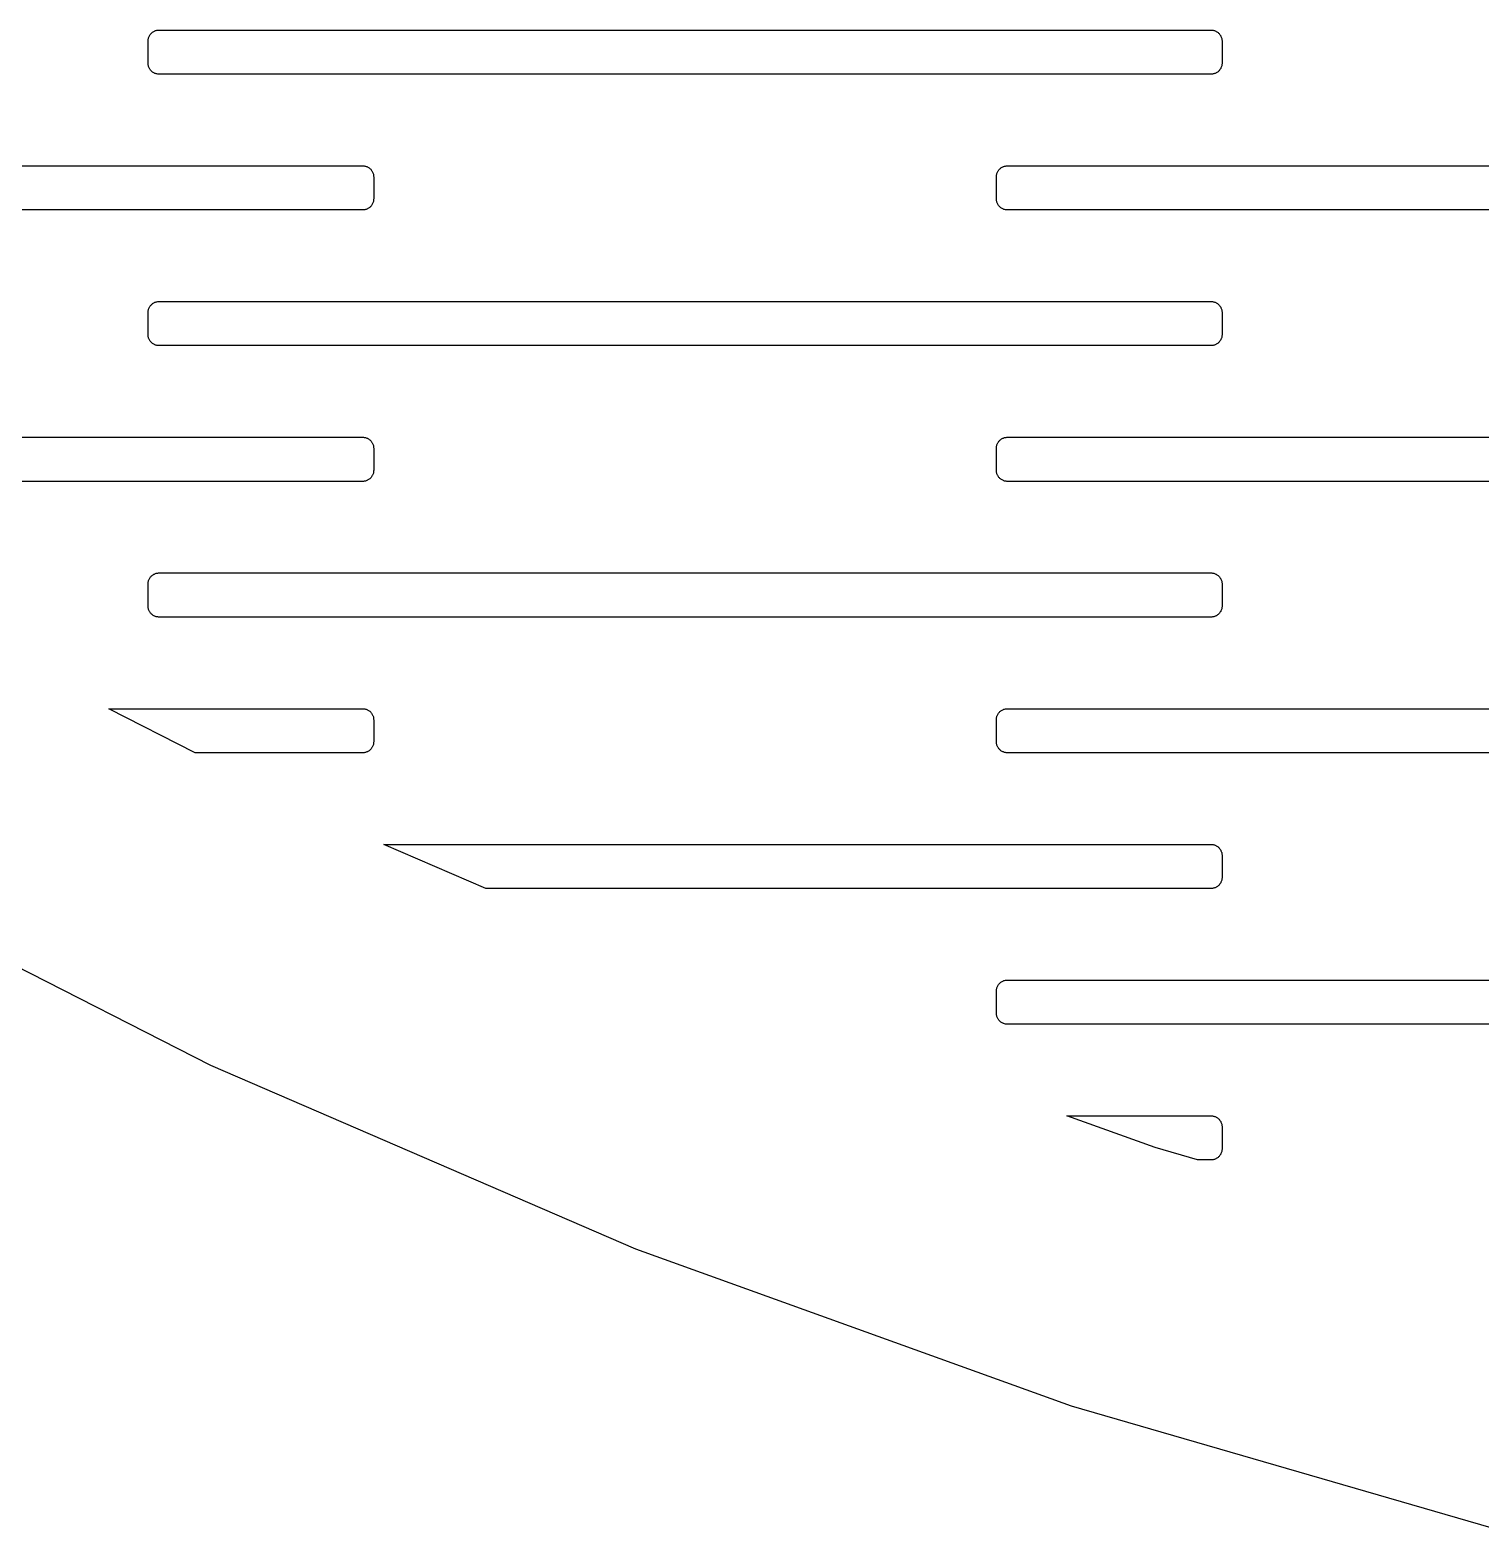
# Model space of a CAD drawing. Header units: metres. Extents: x -217 to 217, y -217 to 217.
# Drawn here: x -97.8 to -55.04, y -210.37 to -166.02 of the extents above; entities that cross this region are included whole.
import ezdxf

# ---------------------------------------------------------------- set-up
doc = ezdxf.new("R2010")
doc.units = ezdxf.units.M

msp = doc.modelspace()

# ---------------------------------------------------------------- linework, layer by layer
for p, q in [((-94.3215, -166.327), (-94.3196, -166.306)), ((-94.3196, -166.306), (-94.3164, -166.286)), ((-94.3164, -166.286), (-94.312, -166.266)), ((-94.312, -166.266), (-94.3063, -166.247)), ((-94.3063, -166.247), (-94.2994, -166.228)), ((-94.2994, -166.228), (-94.2913, -166.209)), ((-94.2913, -166.209), (-94.282, -166.191)), ((-94.282, -166.191), (-94.2716, -166.173)), ((-94.2716, -166.173), (-94.2601, -166.156)), ((-94.2601, -166.156), (-94.2476, -166.14)), ((-94.2476, -166.14), (-94.2341, -166.125)), ((-94.2341, -166.125), (-94.2197, -166.11)), ((-94.2197, -166.11), (-94.2044, -166.097)), ((-94.2044, -166.097), (-94.1882, -166.084)), ((-94.1882, -166.084), (-94.1713, -166.073)), ((-94.1713, -166.073), (-94.1538, -166.062)), ((-94.1538, -166.062), (-94.1356, -166.053)), ((-94.1356, -166.053), (-94.1168, -166.045)), ((-94.1168, -166.045), (-94.0976, -166.038)), ((-94.0976, -166.038), (-94.078, -166.032)), ((-94.078, -166.032), (-94.0581, -166.028)), ((-94.0581, -166.028), (-94.0379, -166.025)), ((-94.0379, -166.025), (-94.0176, -166.023)), ((-94.0176, -166.023), (-93.9972, -166.022)), ((-93.9972, -166.022), (-62.9972, -166.022)), ((-62.9972, -166.022), (-62.9768, -166.023)), ((-62.9768, -166.023), (-62.9565, -166.025)), ((-62.9565, -166.025), (-62.9363, -166.028)), ((-62.9363, -166.028), (-62.9164, -166.032)), ((-62.9164, -166.032), (-62.8968, -166.038)), ((-62.8968, -166.038), (-62.8775, -166.045)), ((-62.8775, -166.045), (-62.8588, -166.053)), ((-62.8588, -166.053), (-62.8406, -166.062)), ((-62.8406, -166.062), (-62.8231, -166.073)), ((-62.8231, -166.073), (-62.8062, -166.084)), ((-62.8062, -166.084), (-62.79, -166.097)), ((-62.79, -166.097), (-62.7747, -166.11)), ((-62.7747, -166.11), (-62.7603, -166.125)), ((-62.7603, -166.125), (-62.7468, -166.14)), ((-62.7468, -166.14), (-62.7343, -166.156)), ((-62.7343, -166.156), (-62.7228, -166.173)), ((-62.7228, -166.173), (-62.7124, -166.191)), ((-62.7124, -166.191), (-62.7031, -166.209)), ((-62.7031, -166.209), (-62.695, -166.228)), ((-62.695, -166.228), (-62.6881, -166.247)), ((-62.6881, -166.247), (-62.6824, -166.266)), ((-62.6824, -166.266), (-62.6779, -166.286)), ((-62.6779, -166.286), (-62.6748, -166.306)), ((-62.6748, -166.306), (-62.6728, -166.327)), ((-94.3222, -166.347), (-94.3215, -166.327)), ((-94.3222, -166.997), (-94.3222, -166.347)), ((-62.6728, -166.327), (-62.6722, -166.347)), ((-62.6722, -166.347), (-62.6722, -166.997)), ((-94.3215, -167.018), (-94.3222, -166.997)), ((-94.3196, -167.038), (-94.3215, -167.018)), ((-94.3164, -167.058), (-94.3196, -167.038)), ((-94.312, -167.078), (-94.3164, -167.058)), ((-94.3063, -167.098), (-94.312, -167.078)), ((-94.2994, -167.117), (-94.3063, -167.098)), ((-94.2913, -167.136), (-94.2994, -167.117)), ((-94.282, -167.154), (-94.2913, -167.136)), ((-94.2716, -167.171), (-94.282, -167.154)), ((-94.2601, -167.188), (-94.2716, -167.171)), ((-94.2476, -167.204), (-94.2601, -167.188)), ((-94.2341, -167.22), (-94.2476, -167.204)), ((-62.7468, -167.204), (-62.7603, -167.22)), ((-62.7343, -167.188), (-62.7468, -167.204)), ((-62.7228, -167.171), (-62.7343, -167.188)), ((-62.7124, -167.154), (-62.7228, -167.171)), ((-62.7031, -167.136), (-62.7124, -167.154)), ((-62.695, -167.117), (-62.7031, -167.136)), ((-62.6881, -167.098), (-62.695, -167.117)), ((-62.6824, -167.078), (-62.6881, -167.098)), ((-62.6779, -167.058), (-62.6824, -167.078)), ((-62.6748, -167.038), (-62.6779, -167.058)), ((-62.6728, -167.018), (-62.6748, -167.038)), ((-62.6722, -166.997), (-62.6728, -167.018)), ((-94.2197, -167.234), (-94.2341, -167.22)), ((-94.2044, -167.248), (-94.2197, -167.234)), ((-94.1882, -167.26), (-94.2044, -167.248)), ((-94.1713, -167.272), (-94.1882, -167.26)), ((-94.1538, -167.282), (-94.1713, -167.272)), ((-94.1356, -167.291), (-94.1538, -167.282)), ((-94.1168, -167.299), (-94.1356, -167.291)), ((-94.0976, -167.306), (-94.1168, -167.299)), ((-94.078, -167.312), (-94.0976, -167.306)), ((-94.0581, -167.316), (-94.078, -167.312)), ((-94.0379, -167.32), (-94.0581, -167.316)), ((-94.0176, -167.322), (-94.0379, -167.32)), ((-93.9972, -167.322), (-94.0176, -167.322)), ((-62.9972, -167.322), (-93.9972, -167.322)), ((-62.9768, -167.322), (-62.9972, -167.322)), ((-62.9565, -167.32), (-62.9768, -167.322)), ((-62.9363, -167.316), (-62.9565, -167.32)), ((-62.9164, -167.312), (-62.9363, -167.316)), ((-62.8968, -167.306), (-62.9164, -167.312)), ((-62.8775, -167.299), (-62.8968, -167.306)), ((-62.8588, -167.291), (-62.8775, -167.299)), ((-62.8406, -167.282), (-62.8588, -167.291)), ((-62.8231, -167.272), (-62.8406, -167.282)), ((-62.8062, -167.26), (-62.8231, -167.272)), ((-62.79, -167.248), (-62.8062, -167.26)), ((-62.7747, -167.234), (-62.79, -167.248)), ((-62.7603, -167.22), (-62.7747, -167.234)), ((-118.997, -170.022), (-87.9972, -170.022)), ((-87.9972, -170.022), (-87.9768, -170.023)), ((-87.9768, -170.023), (-87.9565, -170.025)), ((-87.9565, -170.025), (-87.9363, -170.028)), ((-87.9363, -170.028), (-87.9164, -170.032)), ((-87.9164, -170.032), (-87.8968, -170.038)), ((-87.8968, -170.038), (-87.8776, -170.045)), ((-87.8776, -170.045), (-87.8588, -170.053)), ((-87.8588, -170.053), (-87.8406, -170.062)), ((-87.8406, -170.062), (-87.8231, -170.073)), ((-87.8231, -170.073), (-87.8062, -170.084)), ((-87.8062, -170.084), (-87.79, -170.097)), ((-87.79, -170.097), (-87.7747, -170.11)), ((-87.7747, -170.11), (-87.7603, -170.125)), ((-87.7603, -170.125), (-87.7468, -170.14)), ((-87.7468, -170.14), (-87.7343, -170.156)), ((-87.7343, -170.156), (-87.7228, -170.173)), ((-87.7228, -170.173), (-87.7124, -170.191)), ((-87.7124, -170.191), (-87.7031, -170.209)), ((-87.7031, -170.209), (-87.695, -170.228)), ((-87.695, -170.228), (-87.6881, -170.247)), ((-87.6881, -170.247), (-87.6824, -170.266)), ((-87.6824, -170.266), (-87.6779, -170.286)), ((-87.6779, -170.286), (-87.6748, -170.306)), ((-87.6748, -170.306), (-87.6728, -170.327)), ((-69.3215, -170.327), (-69.3196, -170.306)), ((-69.3196, -170.306), (-69.3164, -170.286)), ((-69.3164, -170.286), (-69.312, -170.266)), ((-69.312, -170.266), (-69.3063, -170.247)), ((-69.3063, -170.247), (-69.2994, -170.228)), ((-69.2994, -170.228), (-69.2913, -170.209)), ((-69.2913, -170.209), (-69.282, -170.191)), ((-69.282, -170.191), (-69.2716, -170.173)), ((-69.2716, -170.173), (-69.2601, -170.156)), ((-69.2601, -170.156), (-69.2476, -170.14)), ((-69.2476, -170.14), (-69.2341, -170.125)), ((-69.2341, -170.125), (-69.2197, -170.11)), ((-69.2197, -170.11), (-69.2044, -170.097)), ((-69.2044, -170.097), (-69.1882, -170.084)), ((-69.1882, -170.084), (-69.1713, -170.073)), ((-69.1713, -170.073), (-69.1538, -170.062)), ((-69.1538, -170.062), (-69.1356, -170.053)), ((-69.1356, -170.053), (-69.1168, -170.045)), ((-69.1168, -170.045), (-69.0976, -170.038)), ((-69.0976, -170.038), (-69.078, -170.032)), ((-69.078, -170.032), (-69.0581, -170.028)), ((-69.0581, -170.028), (-69.0379, -170.025)), ((-69.0379, -170.025), (-69.0176, -170.023)), ((-69.0176, -170.023), (-68.9972, -170.022)), ((-68.9972, -170.022), (-37.9972, -170.022)), ((-87.6728, -170.327), (-87.6722, -170.347)), ((-87.6722, -170.347), (-87.6722, -170.997)), ((-69.3222, -170.347), (-69.3215, -170.327)), ((-69.3222, -170.997), (-69.3222, -170.347)), ((-87.7343, -171.188), (-87.7468, -171.204)), ((-87.7228, -171.171), (-87.7343, -171.188)), ((-87.7124, -171.154), (-87.7228, -171.171)), ((-87.7031, -171.136), (-87.7124, -171.154)), ((-87.695, -171.117), (-87.7031, -171.136)), ((-87.6881, -171.098), (-87.695, -171.117)), ((-87.6824, -171.078), (-87.6881, -171.098)), ((-87.6779, -171.058), (-87.6824, -171.078)), ((-87.6748, -171.038), (-87.6779, -171.058)), ((-87.6728, -171.018), (-87.6748, -171.038)), ((-87.6722, -170.997), (-87.6728, -171.018)), ((-69.3215, -171.018), (-69.3222, -170.997)), ((-69.3196, -171.038), (-69.3215, -171.018)), ((-69.3164, -171.058), (-69.3196, -171.038)), ((-69.312, -171.078), (-69.3164, -171.058)), ((-69.3063, -171.098), (-69.312, -171.078)), ((-69.2994, -171.117), (-69.3063, -171.098)), ((-69.2913, -171.136), (-69.2994, -171.117)), ((-69.282, -171.154), (-69.2913, -171.136)), ((-69.2716, -171.171), (-69.282, -171.154)), ((-69.2601, -171.188), (-69.2716, -171.171)), ((-69.2476, -171.204), (-69.2601, -171.188)), ((-87.9972, -171.322), (-118.997, -171.322)), ((-87.9768, -171.322), (-87.9972, -171.322)), ((-87.9565, -171.32), (-87.9768, -171.322)), ((-87.9363, -171.316), (-87.9565, -171.32)), ((-87.9164, -171.312), (-87.9363, -171.316)), ((-87.8968, -171.306), (-87.9164, -171.312)), ((-87.8776, -171.299), (-87.8968, -171.306)), ((-87.8588, -171.291), (-87.8776, -171.299)), ((-87.8406, -171.282), (-87.8588, -171.291)), ((-87.8231, -171.272), (-87.8406, -171.282)), ((-87.8062, -171.26), (-87.8231, -171.272)), ((-87.79, -171.248), (-87.8062, -171.26)), ((-87.7747, -171.234), (-87.79, -171.248)), ((-87.7603, -171.22), (-87.7747, -171.234)), ((-87.7468, -171.204), (-87.7603, -171.22)), ((-69.2341, -171.22), (-69.2476, -171.204)), ((-69.2197, -171.234), (-69.2341, -171.22)), ((-69.2044, -171.248), (-69.2197, -171.234)), ((-69.1882, -171.26), (-69.2044, -171.248)), ((-69.1713, -171.272), (-69.1882, -171.26)), ((-69.1538, -171.282), (-69.1713, -171.272)), ((-69.1356, -171.291), (-69.1538, -171.282)), ((-69.1168, -171.299), (-69.1356, -171.291)), ((-69.0976, -171.306), (-69.1168, -171.299)), ((-69.078, -171.312), (-69.0976, -171.306)), ((-69.0581, -171.316), (-69.078, -171.312)), ((-69.0379, -171.32), (-69.0581, -171.316)), ((-69.0176, -171.322), (-69.0379, -171.32)), ((-68.9972, -171.322), (-69.0176, -171.322)), ((-37.9972, -171.322), (-68.9972, -171.322)), ((-94.3196, -174.306), (-94.3164, -174.286)), ((-94.3164, -174.286), (-94.312, -174.266)), ((-94.312, -174.266), (-94.3063, -174.247)), ((-94.3063, -174.247), (-94.2994, -174.228)), ((-94.2994, -174.228), (-94.2913, -174.209)), ((-94.2913, -174.209), (-94.282, -174.191)), ((-94.282, -174.191), (-94.2716, -174.173)), ((-94.2716, -174.173), (-94.2601, -174.156)), ((-94.2601, -174.156), (-94.2476, -174.14)), ((-94.2476, -174.14), (-94.2341, -174.125)), ((-94.2341, -174.125), (-94.2197, -174.11)), ((-94.2197, -174.11), (-94.2044, -174.097)), ((-94.2044, -174.097), (-94.1882, -174.084)), ((-94.1882, -174.084), (-94.1713, -174.073)), ((-94.1713, -174.073), (-94.1538, -174.062)), ((-94.1538, -174.062), (-94.1356, -174.053)), ((-94.1356, -174.053), (-94.1168, -174.045)), ((-94.1168, -174.045), (-94.0976, -174.038)), ((-94.0976, -174.038), (-94.078, -174.032)), ((-94.078, -174.032), (-94.0581, -174.028)), ((-94.0581, -174.028), (-94.0379, -174.025)), ((-94.0379, -174.025), (-94.0176, -174.023)), ((-94.0176, -174.023), (-93.9972, -174.022)), ((-93.9972, -174.022), (-62.9972, -174.022)), ((-62.9972, -174.022), (-62.9768, -174.023)), ((-62.9768, -174.023), (-62.9565, -174.025)), ((-62.9565, -174.025), (-62.9363, -174.028)), ((-62.9363, -174.028), (-62.9164, -174.032)), ((-62.9164, -174.032), (-62.8968, -174.038)), ((-62.8968, -174.038), (-62.8775, -174.045)), ((-62.8775, -174.045), (-62.8588, -174.053)), ((-62.8588, -174.053), (-62.8406, -174.062)), ((-62.8406, -174.062), (-62.8231, -174.073)), ((-62.8231, -174.073), (-62.8062, -174.084)), ((-62.8062, -174.084), (-62.79, -174.097)), ((-62.79, -174.097), (-62.7747, -174.11)), ((-62.7747, -174.11), (-62.7603, -174.125)), ((-62.7603, -174.125), (-62.7468, -174.14)), ((-62.7468, -174.14), (-62.7343, -174.156)), ((-62.7343, -174.156), (-62.7228, -174.173)), ((-62.7228, -174.173), (-62.7124, -174.191)), ((-62.7124, -174.191), (-62.7031, -174.209)), ((-62.7031, -174.209), (-62.695, -174.228)), ((-62.695, -174.228), (-62.6881, -174.247)), ((-62.6881, -174.247), (-62.6824, -174.266)), ((-62.6824, -174.266), (-62.6779, -174.286)), ((-62.6779, -174.286), (-62.6748, -174.306)), ((-94.3222, -174.347), (-94.3215, -174.327)), ((-94.3222, -174.997), (-94.3222, -174.347)), ((-94.3215, -174.327), (-94.3196, -174.306)), ((-62.6748, -174.306), (-62.6728, -174.327)), ((-62.6728, -174.327), (-62.6722, -174.347)), ((-62.6722, -174.347), (-62.6722, -174.997)), ((-94.3215, -175.018), (-94.3222, -174.997)), ((-94.3196, -175.038), (-94.3215, -175.018)), ((-94.3164, -175.058), (-94.3196, -175.038)), ((-94.312, -175.078), (-94.3164, -175.058)), ((-94.3063, -175.098), (-94.312, -175.078)), ((-94.2994, -175.117), (-94.3063, -175.098)), ((-94.2913, -175.136), (-94.2994, -175.117)), ((-94.282, -175.154), (-94.2913, -175.136)), ((-94.2716, -175.171), (-94.282, -175.154)), ((-94.2601, -175.188), (-94.2716, -175.171)), ((-94.2476, -175.204), (-94.2601, -175.188)), ((-62.7343, -175.188), (-62.7468, -175.204)), ((-62.7228, -175.171), (-62.7343, -175.188)), ((-62.7124, -175.154), (-62.7228, -175.171)), ((-62.7031, -175.136), (-62.7124, -175.154)), ((-62.695, -175.117), (-62.7031, -175.136)), ((-62.6881, -175.098), (-62.695, -175.117)), ((-62.6824, -175.078), (-62.6881, -175.098)), ((-62.6779, -175.058), (-62.6824, -175.078)), ((-62.6748, -175.038), (-62.6779, -175.058)), ((-62.6728, -175.018), (-62.6748, -175.038)), ((-62.6722, -174.997), (-62.6728, -175.018)), ((-94.2341, -175.22), (-94.2476, -175.204)), ((-94.2197, -175.234), (-94.2341, -175.22)), ((-94.2044, -175.248), (-94.2197, -175.234)), ((-94.1882, -175.26), (-94.2044, -175.248)), ((-94.1713, -175.272), (-94.1882, -175.26)), ((-94.1538, -175.282), (-94.1713, -175.272)), ((-94.1356, -175.291), (-94.1538, -175.282)), ((-94.1168, -175.299), (-94.1356, -175.291)), ((-94.0976, -175.306), (-94.1168, -175.299)), ((-94.078, -175.312), (-94.0976, -175.306)), ((-94.0581, -175.316), (-94.078, -175.312)), ((-94.0379, -175.32), (-94.0581, -175.316)), ((-94.0176, -175.322), (-94.0379, -175.32)), ((-93.9972, -175.322), (-94.0176, -175.322)), ((-62.9972, -175.322), (-93.9972, -175.322)), ((-62.9768, -175.322), (-62.9972, -175.322)), ((-62.9565, -175.32), (-62.9768, -175.322)), ((-62.9363, -175.316), (-62.9565, -175.32)), ((-62.9164, -175.312), (-62.9363, -175.316)), ((-62.8968, -175.306), (-62.9164, -175.312)), ((-62.8775, -175.299), (-62.8968, -175.306)), ((-62.8588, -175.291), (-62.8775, -175.299)), ((-62.8406, -175.282), (-62.8588, -175.291)), ((-62.8231, -175.272), (-62.8406, -175.282)), ((-62.8062, -175.26), (-62.8231, -175.272)), ((-62.79, -175.248), (-62.8062, -175.26)), ((-62.7747, -175.234), (-62.79, -175.248)), ((-62.7603, -175.22), (-62.7747, -175.234)), ((-62.7468, -175.204), (-62.7603, -175.22)), ((-109.741, -178.022), (-87.9972, -178.022)), ((-87.9972, -178.022), (-87.9768, -178.023)), ((-87.9768, -178.023), (-87.9565, -178.025)), ((-87.9565, -178.025), (-87.9363, -178.028)), ((-87.9363, -178.028), (-87.9164, -178.032)), ((-87.9164, -178.032), (-87.8968, -178.038)), ((-87.8968, -178.038), (-87.8776, -178.045)), ((-87.8776, -178.045), (-87.8588, -178.053)), ((-87.8588, -178.053), (-87.8406, -178.062)), ((-87.8406, -178.062), (-87.8231, -178.073)), ((-87.8231, -178.073), (-87.8062, -178.084)), ((-87.8062, -178.084), (-87.79, -178.097)), ((-87.79, -178.097), (-87.7747, -178.11)), ((-87.7747, -178.11), (-87.7603, -178.125)), ((-87.7603, -178.125), (-87.7468, -178.14)), ((-87.7468, -178.14), (-87.7343, -178.156)), ((-87.7343, -178.156), (-87.7228, -178.173)), ((-87.7228, -178.173), (-87.7124, -178.191)), ((-87.7124, -178.191), (-87.7031, -178.209)), ((-87.7031, -178.209), (-87.695, -178.228)), ((-87.695, -178.228), (-87.6881, -178.247)), ((-87.6881, -178.247), (-87.6824, -178.266)), ((-87.6824, -178.266), (-87.6779, -178.286)), ((-87.6779, -178.286), (-87.6748, -178.306)), ((-69.3196, -178.306), (-69.3164, -178.286)), ((-69.3164, -178.286), (-69.312, -178.266)), ((-69.312, -178.266), (-69.3063, -178.247)), ((-69.3063, -178.247), (-69.2994, -178.228)), ((-69.2994, -178.228), (-69.2913, -178.209)), ((-69.2913, -178.209), (-69.282, -178.191)), ((-69.282, -178.191), (-69.2716, -178.173)), ((-69.2716, -178.173), (-69.2601, -178.156)), ((-69.2601, -178.156), (-69.2476, -178.14)), ((-69.2476, -178.14), (-69.2341, -178.125)), ((-69.2341, -178.125), (-69.2197, -178.11)), ((-69.2197, -178.11), (-69.2044, -178.097)), ((-69.2044, -178.097), (-69.1882, -178.084)), ((-69.1882, -178.084), (-69.1713, -178.073)), ((-69.1713, -178.073), (-69.1538, -178.062)), ((-69.1538, -178.062), (-69.1356, -178.053)), ((-69.1356, -178.053), (-69.1168, -178.045)), ((-69.1168, -178.045), (-69.0976, -178.038)), ((-69.0976, -178.038), (-69.078, -178.032)), ((-69.078, -178.032), (-69.0581, -178.028)), ((-69.0581, -178.028), (-69.0379, -178.025)), ((-69.0379, -178.025), (-69.0176, -178.023)), ((-69.0176, -178.023), (-68.9972, -178.022)), ((-68.9972, -178.022), (-37.9972, -178.022)), ((-87.6748, -178.306), (-87.6728, -178.327)), ((-87.6728, -178.327), (-87.6722, -178.347)), ((-87.6722, -178.347), (-87.6722, -178.997)), ((-69.3222, -178.347), (-69.3215, -178.327)), ((-69.3222, -178.997), (-69.3222, -178.347)), ((-69.3215, -178.327), (-69.3196, -178.306)), ((-87.7228, -179.171), (-87.7343, -179.188)), ((-87.7124, -179.154), (-87.7228, -179.171)), ((-87.7031, -179.136), (-87.7124, -179.154)), ((-87.695, -179.117), (-87.7031, -179.136)), ((-87.6881, -179.098), (-87.695, -179.117)), ((-87.6824, -179.078), (-87.6881, -179.098)), ((-87.6779, -179.058), (-87.6824, -179.078)), ((-87.6748, -179.038), (-87.6779, -179.058)), ((-87.6728, -179.018), (-87.6748, -179.038)), ((-87.6722, -178.997), (-87.6728, -179.018)), ((-69.3215, -179.018), (-69.3222, -178.997)), ((-69.3196, -179.038), (-69.3215, -179.018)), ((-69.3164, -179.058), (-69.3196, -179.038)), ((-69.312, -179.078), (-69.3164, -179.058)), ((-69.3063, -179.098), (-69.312, -179.078)), ((-69.2994, -179.117), (-69.3063, -179.098)), ((-69.2913, -179.136), (-69.2994, -179.117)), ((-69.282, -179.154), (-69.2913, -179.136)), ((-69.2716, -179.171), (-69.282, -179.154)), ((-69.2601, -179.188), (-69.2716, -179.171)), ((-87.9972, -179.322), (-107.543, -179.322)), ((-87.9768, -179.322), (-87.9972, -179.322)), ((-87.9565, -179.32), (-87.9768, -179.322)), ((-87.9363, -179.316), (-87.9565, -179.32)), ((-87.9164, -179.312), (-87.9363, -179.316)), ((-87.8968, -179.306), (-87.9164, -179.312)), ((-87.8776, -179.299), (-87.8968, -179.306)), ((-87.8588, -179.291), (-87.8776, -179.299)), ((-87.8406, -179.282), (-87.8588, -179.291)), ((-87.8231, -179.272), (-87.8406, -179.282)), ((-87.8062, -179.26), (-87.8231, -179.272)), ((-87.79, -179.248), (-87.8062, -179.26)), ((-87.7747, -179.234), (-87.79, -179.248)), ((-87.7603, -179.22), (-87.7747, -179.234)), ((-87.7468, -179.204), (-87.7603, -179.22)), ((-87.7343, -179.188), (-87.7468, -179.204)), ((-69.2476, -179.204), (-69.2601, -179.188)), ((-69.2341, -179.22), (-69.2476, -179.204)), ((-69.2197, -179.234), (-69.2341, -179.22)), ((-69.2044, -179.248), (-69.2197, -179.234)), ((-69.1882, -179.26), (-69.2044, -179.248)), ((-69.1713, -179.272), (-69.1882, -179.26)), ((-69.1538, -179.282), (-69.1713, -179.272)), ((-69.1356, -179.291), (-69.1538, -179.282)), ((-69.1168, -179.299), (-69.1356, -179.291)), ((-69.0976, -179.306), (-69.1168, -179.299)), ((-69.078, -179.312), (-69.0976, -179.306)), ((-69.0581, -179.316), (-69.078, -179.312)), ((-69.0379, -179.32), (-69.0581, -179.316)), ((-69.0176, -179.322), (-69.0379, -179.32)), ((-68.9972, -179.322), (-69.0176, -179.322)), ((-37.9972, -179.322), (-68.9972, -179.322)), ((-94.3196, -182.306), (-94.3164, -182.286)), ((-94.3164, -182.286), (-94.312, -182.266)), ((-94.312, -182.266), (-94.3063, -182.247)), ((-94.3063, -182.247), (-94.2994, -182.228)), ((-94.2994, -182.228), (-94.2913, -182.209)), ((-94.2913, -182.209), (-94.282, -182.191)), ((-94.282, -182.191), (-94.2716, -182.173)), ((-94.2716, -182.173), (-94.2601, -182.156)), ((-94.2601, -182.156), (-94.2476, -182.14)), ((-94.2476, -182.14), (-94.2341, -182.125)), ((-94.2341, -182.125), (-94.2197, -182.11)), ((-94.2197, -182.11), (-94.2044, -182.097)), ((-94.2044, -182.097), (-94.1882, -182.084)), ((-94.1882, -182.084), (-94.1713, -182.073)), ((-94.1713, -182.073), (-94.1538, -182.062)), ((-94.1538, -182.062), (-94.1356, -182.053)), ((-94.1356, -182.053), (-94.1168, -182.045)), ((-94.1168, -182.045), (-94.0976, -182.038)), ((-94.0976, -182.038), (-94.078, -182.032)), ((-94.078, -182.032), (-94.0581, -182.028)), ((-94.0581, -182.028), (-94.0379, -182.025)), ((-94.0379, -182.025), (-94.0176, -182.023)), ((-94.0176, -182.023), (-93.9972, -182.022)), ((-93.9972, -182.022), (-62.9972, -182.022)), ((-62.9972, -182.022), (-62.9768, -182.023)), ((-62.9768, -182.023), (-62.9565, -182.025)), ((-62.9565, -182.025), (-62.9363, -182.028)), ((-62.9363, -182.028), (-62.9164, -182.032)), ((-62.9164, -182.032), (-62.8968, -182.038)), ((-62.8968, -182.038), (-62.8775, -182.045)), ((-62.8775, -182.045), (-62.8588, -182.053)), ((-62.8588, -182.053), (-62.8406, -182.062)), ((-62.8406, -182.062), (-62.8231, -182.073)), ((-62.8231, -182.073), (-62.8062, -182.084)), ((-62.8062, -182.084), (-62.79, -182.097)), ((-62.79, -182.097), (-62.7747, -182.11)), ((-62.7747, -182.11), (-62.7603, -182.125)), ((-62.7603, -182.125), (-62.7468, -182.14)), ((-62.7468, -182.14), (-62.7343, -182.156)), ((-62.7343, -182.156), (-62.7228, -182.173)), ((-62.7228, -182.173), (-62.7124, -182.191)), ((-62.7124, -182.191), (-62.7031, -182.209)), ((-62.7031, -182.209), (-62.695, -182.228)), ((-62.695, -182.228), (-62.6881, -182.247)), ((-62.6881, -182.247), (-62.6824, -182.266)), ((-62.6824, -182.266), (-62.6779, -182.286)), ((-62.6779, -182.286), (-62.6748, -182.306)), ((-94.3222, -182.347), (-94.3215, -182.327)), ((-94.3222, -182.997), (-94.3222, -182.347)), ((-94.3215, -182.327), (-94.3196, -182.306)), ((-62.6748, -182.306), (-62.6728, -182.327)), ((-62.6728, -182.327), (-62.6722, -182.347)), ((-62.6722, -182.347), (-62.6722, -182.997)), ((-94.3215, -183.018), (-94.3222, -182.997)), ((-94.3196, -183.038), (-94.3215, -183.018)), ((-94.3164, -183.058), (-94.3196, -183.038)), ((-94.312, -183.078), (-94.3164, -183.058)), ((-94.3063, -183.098), (-94.312, -183.078)), ((-94.2994, -183.117), (-94.3063, -183.098)), ((-94.2913, -183.136), (-94.2994, -183.117)), ((-94.282, -183.154), (-94.2913, -183.136)), ((-94.2716, -183.171), (-94.282, -183.154)), ((-94.2601, -183.188), (-94.2716, -183.171)), ((-62.7228, -183.171), (-62.7343, -183.188)), ((-62.7124, -183.154), (-62.7228, -183.171)), ((-62.7031, -183.136), (-62.7124, -183.154)), ((-62.695, -183.117), (-62.7031, -183.136)), ((-62.6881, -183.098), (-62.695, -183.117)), ((-62.6824, -183.078), (-62.6881, -183.098)), ((-62.6779, -183.058), (-62.6824, -183.078)), ((-62.6748, -183.038), (-62.6779, -183.058)), ((-62.6728, -183.018), (-62.6748, -183.038)), ((-62.6722, -182.997), (-62.6728, -183.018)), ((-94.2476, -183.204), (-94.2601, -183.188)), ((-94.2341, -183.22), (-94.2476, -183.204)), ((-94.2197, -183.234), (-94.2341, -183.22)), ((-94.2044, -183.248), (-94.2197, -183.234)), ((-94.1882, -183.26), (-94.2044, -183.248)), ((-94.1713, -183.272), (-94.1882, -183.26)), ((-94.1538, -183.282), (-94.1713, -183.272)), ((-94.1356, -183.291), (-94.1538, -183.282)), ((-94.1168, -183.299), (-94.1356, -183.291)), ((-94.0976, -183.306), (-94.1168, -183.299)), ((-94.078, -183.312), (-94.0976, -183.306)), ((-94.0581, -183.316), (-94.078, -183.312)), ((-94.0379, -183.32), (-94.0581, -183.316)), ((-94.0176, -183.322), (-94.0379, -183.32)), ((-93.9972, -183.322), (-94.0176, -183.322)), ((-62.9972, -183.322), (-93.9972, -183.322)), ((-62.9768, -183.322), (-62.9972, -183.322)), ((-62.9565, -183.32), (-62.9768, -183.322)), ((-62.9363, -183.316), (-62.9565, -183.32)), ((-62.9164, -183.312), (-62.9363, -183.316)), ((-62.8968, -183.306), (-62.9164, -183.312)), ((-62.8775, -183.299), (-62.8968, -183.306)), ((-62.8588, -183.291), (-62.8775, -183.299)), ((-62.8406, -183.282), (-62.8588, -183.291)), ((-62.8231, -183.272), (-62.8406, -183.282)), ((-62.8062, -183.26), (-62.8231, -183.272)), ((-62.79, -183.248), (-62.8062, -183.26)), ((-62.7747, -183.234), (-62.79, -183.248)), ((-62.7603, -183.22), (-62.7747, -183.234)), ((-62.7468, -183.204), (-62.7603, -183.22)), ((-62.7343, -183.188), (-62.7468, -183.204)), ((-92.9285, -187.322), (-95.4799, -186.022)), ((-95.4799, -186.022), (-87.9972, -186.022)), ((-87.9972, -186.022), (-87.9768, -186.023)), ((-87.9768, -186.023), (-87.9565, -186.025)), ((-87.9565, -186.025), (-87.9363, -186.028)), ((-87.9363, -186.028), (-87.9164, -186.032)), ((-87.9164, -186.032), (-87.8968, -186.038)), ((-87.8968, -186.038), (-87.8776, -186.045)), ((-87.8776, -186.045), (-87.8588, -186.053)), ((-87.8588, -186.053), (-87.8406, -186.062)), ((-87.8406, -186.062), (-87.8231, -186.073)), ((-87.8231, -186.073), (-87.8062, -186.084)), ((-87.8062, -186.084), (-87.79, -186.097)), ((-87.79, -186.097), (-87.7747, -186.11)), ((-87.7747, -186.11), (-87.7603, -186.125)), ((-87.7603, -186.125), (-87.7468, -186.14)), ((-87.7468, -186.14), (-87.7343, -186.156)), ((-87.7343, -186.156), (-87.7228, -186.173)), ((-87.7228, -186.173), (-87.7124, -186.191)), ((-87.7124, -186.191), (-87.7031, -186.209)), ((-87.7031, -186.209), (-87.695, -186.228)), ((-87.695, -186.228), (-87.6881, -186.247)), ((-87.6881, -186.247), (-87.6824, -186.266)), ((-87.6824, -186.266), (-87.6779, -186.286)), ((-69.3164, -186.286), (-69.312, -186.266)), ((-69.312, -186.266), (-69.3063, -186.247)), ((-69.3063, -186.247), (-69.2994, -186.228)), ((-69.2994, -186.228), (-69.2913, -186.209)), ((-69.2913, -186.209), (-69.282, -186.191)), ((-69.282, -186.191), (-69.2716, -186.173)), ((-69.2716, -186.173), (-69.2601, -186.156)), ((-69.2601, -186.156), (-69.2476, -186.14)), ((-69.2476, -186.14), (-69.2341, -186.125)), ((-69.2341, -186.125), (-69.2197, -186.11)), ((-69.2197, -186.11), (-69.2044, -186.097)), ((-69.2044, -186.097), (-69.1882, -186.084)), ((-69.1882, -186.084), (-69.1713, -186.073)), ((-69.1713, -186.073), (-69.1538, -186.062)), ((-69.1538, -186.062), (-69.1356, -186.053)), ((-69.1356, -186.053), (-69.1168, -186.045)), ((-69.1168, -186.045), (-69.0976, -186.038)), ((-69.0976, -186.038), (-69.078, -186.032)), ((-69.078, -186.032), (-69.0581, -186.028)), ((-69.0581, -186.028), (-69.0379, -186.025)), ((-69.0379, -186.025), (-69.0176, -186.023)), ((-69.0176, -186.023), (-68.9972, -186.022)), ((-68.9972, -186.022), (-37.9972, -186.022)), ((-87.6779, -186.286), (-87.6748, -186.306)), ((-87.6748, -186.306), (-87.6728, -186.327)), ((-87.6728, -186.327), (-87.6722, -186.347)), ((-87.6722, -186.347), (-87.6722, -186.997)), ((-69.3222, -186.347), (-69.3215, -186.327)), ((-69.3222, -186.997), (-69.3222, -186.347)), ((-69.3215, -186.327), (-69.3196, -186.306)), ((-69.3196, -186.306), (-69.3164, -186.286)), ((-87.7124, -187.154), (-87.7228, -187.171)), ((-87.7031, -187.136), (-87.7124, -187.154)), ((-87.695, -187.117), (-87.7031, -187.136)), ((-87.6881, -187.098), (-87.695, -187.117)), ((-87.6824, -187.078), (-87.6881, -187.098)), ((-87.6779, -187.058), (-87.6824, -187.078)), ((-87.6748, -187.038), (-87.6779, -187.058)), ((-87.6728, -187.018), (-87.6748, -187.038)), ((-87.6722, -186.997), (-87.6728, -187.018)), ((-69.3215, -187.018), (-69.3222, -186.997)), ((-69.3196, -187.038), (-69.3215, -187.018)), ((-69.3164, -187.058), (-69.3196, -187.038)), ((-69.312, -187.078), (-69.3164, -187.058)), ((-69.3063, -187.098), (-69.312, -187.078)), ((-69.2994, -187.117), (-69.3063, -187.098)), ((-69.2913, -187.136), (-69.2994, -187.117)), ((-69.282, -187.154), (-69.2913, -187.136)), ((-69.2716, -187.171), (-69.282, -187.154)), ((-87.9972, -187.322), (-92.9285, -187.322)), ((-87.9768, -187.322), (-87.9972, -187.322)), ((-87.9565, -187.32), (-87.9768, -187.322)), ((-87.9363, -187.316), (-87.9565, -187.32)), ((-87.9164, -187.312), (-87.9363, -187.316)), ((-87.8968, -187.306), (-87.9164, -187.312)), ((-87.8776, -187.299), (-87.8968, -187.306)), ((-87.8588, -187.291), (-87.8776, -187.299)), ((-87.8406, -187.282), (-87.8588, -187.291)), ((-87.8231, -187.272), (-87.8406, -187.282)), ((-87.8062, -187.26), (-87.8231, -187.272)), ((-87.79, -187.248), (-87.8062, -187.26)), ((-87.7747, -187.234), (-87.79, -187.248)), ((-87.7603, -187.22), (-87.7747, -187.234)), ((-87.7468, -187.204), (-87.7603, -187.22)), ((-87.7343, -187.188), (-87.7468, -187.204)), ((-87.7228, -187.171), (-87.7343, -187.188)), ((-69.2601, -187.188), (-69.2716, -187.171)), ((-69.2476, -187.204), (-69.2601, -187.188)), ((-69.2341, -187.22), (-69.2476, -187.204)), ((-69.2197, -187.234), (-69.2341, -187.22)), ((-69.2044, -187.248), (-69.2197, -187.234)), ((-69.1882, -187.26), (-69.2044, -187.248)), ((-69.1713, -187.272), (-69.1882, -187.26)), ((-69.1538, -187.282), (-69.1713, -187.272)), ((-69.1356, -187.291), (-69.1538, -187.282)), ((-69.1168, -187.299), (-69.1356, -187.291)), ((-69.0976, -187.306), (-69.1168, -187.299)), ((-69.078, -187.312), (-69.0976, -187.306)), ((-69.0581, -187.316), (-69.078, -187.312)), ((-69.0379, -187.32), (-69.0581, -187.316)), ((-69.0176, -187.322), (-69.0379, -187.32)), ((-68.9972, -187.322), (-69.0176, -187.322)), ((-37.9972, -187.322), (-68.9972, -187.322)), ((-84.3694, -191.322), (-87.3736, -190.022)), ((-87.3736, -190.022), (-62.9972, -190.022)), ((-62.9972, -190.022), (-62.9768, -190.023)), ((-62.9768, -190.023), (-62.9565, -190.025)), ((-62.9565, -190.025), (-62.9363, -190.028)), ((-62.9363, -190.028), (-62.9164, -190.032)), ((-62.9164, -190.032), (-62.8968, -190.038)), ((-62.8968, -190.038), (-62.8775, -190.045)), ((-62.8775, -190.045), (-62.8588, -190.053)), ((-62.8588, -190.053), (-62.8406, -190.062)), ((-62.8406, -190.062), (-62.8231, -190.073)), ((-62.8231, -190.073), (-62.8062, -190.084)), ((-62.8062, -190.084), (-62.79, -190.097)), ((-62.79, -190.097), (-62.7747, -190.11)), ((-62.7747, -190.11), (-62.7603, -190.125)), ((-62.7603, -190.125), (-62.7468, -190.14)), ((-62.7468, -190.14), (-62.7343, -190.156)), ((-62.7343, -190.156), (-62.7228, -190.173)), ((-62.7228, -190.173), (-62.7124, -190.191)), ((-62.7124, -190.191), (-62.7031, -190.209)), ((-62.7031, -190.209), (-62.695, -190.228)), ((-62.695, -190.228), (-62.6881, -190.247)), ((-62.6881, -190.247), (-62.6824, -190.266)), ((-62.6824, -190.266), (-62.6779, -190.286)), ((-104.636, -190.331), (-92.4781, -196.526)), ((-62.6779, -190.286), (-62.6748, -190.306)), ((-62.6748, -190.306), (-62.6728, -190.327)), ((-62.6728, -190.327), (-62.6722, -190.347)), ((-62.6722, -190.347), (-62.6722, -190.997)), ((-62.7124, -191.154), (-62.7228, -191.171)), ((-62.7031, -191.136), (-62.7124, -191.154)), ((-62.695, -191.117), (-62.7031, -191.136)), ((-62.6881, -191.098), (-62.695, -191.117)), ((-62.6824, -191.078), (-62.6881, -191.098)), ((-62.6779, -191.058), (-62.6824, -191.078)), ((-62.6748, -191.038), (-62.6779, -191.058)), ((-62.6728, -191.018), (-62.6748, -191.038)), ((-62.6722, -190.997), (-62.6728, -191.018)), ((-62.9972, -191.322), (-84.3694, -191.322)), ((-62.9768, -191.322), (-62.9972, -191.322)), ((-62.9565, -191.32), (-62.9768, -191.322)), ((-62.9363, -191.316), (-62.9565, -191.32)), ((-62.9164, -191.312), (-62.9363, -191.316)), ((-62.8968, -191.306), (-62.9164, -191.312)), ((-62.8775, -191.299), (-62.8968, -191.306)), ((-62.8588, -191.291), (-62.8775, -191.299)), ((-62.8406, -191.282), (-62.8588, -191.291)), ((-62.8231, -191.272), (-62.8406, -191.282)), ((-62.8062, -191.26), (-62.8231, -191.272)), ((-62.79, -191.248), (-62.8062, -191.26)), ((-62.7747, -191.234), (-62.79, -191.248)), ((-62.7603, -191.22), (-62.7747, -191.234)), ((-62.7468, -191.204), (-62.7603, -191.22)), ((-62.7343, -191.188), (-62.7468, -191.204)), ((-62.7228, -191.171), (-62.7343, -191.188)), ((-69.312, -194.266), (-69.3063, -194.247)), ((-69.3063, -194.247), (-69.2994, -194.228)), ((-69.2994, -194.228), (-69.2913, -194.209)), ((-69.2913, -194.209), (-69.282, -194.191)), ((-69.282, -194.191), (-69.2716, -194.173)), ((-69.2716, -194.173), (-69.2601, -194.156)), ((-69.2601, -194.156), (-69.2476, -194.14)), ((-69.2476, -194.14), (-69.2341, -194.125)), ((-69.2341, -194.125), (-69.2197, -194.11)), ((-69.2197, -194.11), (-69.2044, -194.097)), ((-69.2044, -194.097), (-69.1882, -194.084)), ((-69.1882, -194.084), (-69.1713, -194.073)), ((-69.1713, -194.073), (-69.1538, -194.062)), ((-69.1538, -194.062), (-69.1356, -194.053)), ((-69.1356, -194.053), (-69.1168, -194.045)), ((-69.1168, -194.045), (-69.0976, -194.038)), ((-69.0976, -194.038), (-69.078, -194.032)), ((-69.078, -194.032), (-69.0581, -194.028)), ((-69.0581, -194.028), (-69.0379, -194.025)), ((-69.0379, -194.025), (-69.0176, -194.023)), ((-69.0176, -194.023), (-68.9972, -194.022)), ((-68.9972, -194.022), (-37.9972, -194.022)), ((-69.3222, -194.347), (-69.3215, -194.327)), ((-69.3222, -194.997), (-69.3222, -194.347)), ((-69.3215, -194.327), (-69.3196, -194.306)), ((-69.3196, -194.306), (-69.3164, -194.286)), ((-69.3164, -194.286), (-69.312, -194.266)), ((-69.3215, -195.018), (-69.3222, -194.997)), ((-69.3196, -195.038), (-69.3215, -195.018)), ((-69.3164, -195.058), (-69.3196, -195.038)), ((-69.312, -195.078), (-69.3164, -195.058)), ((-69.3063, -195.098), (-69.312, -195.078)), ((-69.2994, -195.117), (-69.3063, -195.098)), ((-69.2913, -195.136), (-69.2994, -195.117)), ((-69.282, -195.154), (-69.2913, -195.136)), ((-69.2716, -195.171), (-69.282, -195.154)), ((-69.2601, -195.188), (-69.2716, -195.171)), ((-69.2476, -195.204), (-69.2601, -195.188)), ((-69.2341, -195.22), (-69.2476, -195.204)), ((-69.2197, -195.234), (-69.2341, -195.22)), ((-69.2044, -195.248), (-69.2197, -195.234)), ((-69.1882, -195.26), (-69.2044, -195.248)), ((-69.1713, -195.272), (-69.1882, -195.26)), ((-69.1538, -195.282), (-69.1713, -195.272)), ((-69.1356, -195.291), (-69.1538, -195.282)), ((-69.1168, -195.299), (-69.1356, -195.291)), ((-69.0976, -195.306), (-69.1168, -195.299)), ((-69.078, -195.312), (-69.0976, -195.306)), ((-69.0581, -195.316), (-69.078, -195.312)), ((-69.0379, -195.32), (-69.0581, -195.316)), ((-69.0176, -195.322), (-69.0379, -195.32)), ((-68.9972, -195.322), (-69.0176, -195.322)), ((-37.9972, -195.322), (-68.9972, -195.322)), ((-92.4781, -196.526), (-79.9556, -201.945)), ((-64.6455, -198.958), (-67.2458, -198.022)), ((-67.2458, -198.022), (-62.9972, -198.022)), ((-62.9972, -198.022), (-62.9768, -198.023)), ((-62.9768, -198.023), (-62.9565, -198.025)), ((-62.9565, -198.025), (-62.9363, -198.028)), ((-62.9363, -198.028), (-62.9164, -198.032)), ((-62.9164, -198.032), (-62.8968, -198.038)), ((-62.8968, -198.038), (-62.8775, -198.045)), ((-62.8775, -198.045), (-62.8588, -198.053)), ((-62.8588, -198.053), (-62.8406, -198.062)), ((-62.8406, -198.062), (-62.8231, -198.073)), ((-62.8231, -198.073), (-62.8062, -198.084)), ((-62.8062, -198.084), (-62.79, -198.097)), ((-62.79, -198.097), (-62.7747, -198.11)), ((-62.7747, -198.11), (-62.7603, -198.125)), ((-62.7603, -198.125), (-62.7468, -198.14)), ((-62.7468, -198.14), (-62.7343, -198.156)), ((-62.7343, -198.156), (-62.7228, -198.173)), ((-62.7228, -198.173), (-62.7124, -198.191)), ((-62.7124, -198.191), (-62.7031, -198.209)), ((-62.7031, -198.209), (-62.695, -198.228)), ((-62.695, -198.228), (-62.6881, -198.247)), ((-62.6881, -198.247), (-62.6824, -198.266)), ((-62.6824, -198.266), (-62.6779, -198.286)), ((-62.6779, -198.286), (-62.6748, -198.306)), ((-62.6748, -198.306), (-62.6728, -198.327)), ((-62.6728, -198.327), (-62.6722, -198.347)), ((-62.6722, -198.347), (-62.6722, -198.997)), ((-63.3931, -199.322), (-64.6455, -198.958)), ((-62.7031, -199.136), (-62.7124, -199.154)), ((-62.695, -199.117), (-62.7031, -199.136)), ((-62.6881, -199.098), (-62.695, -199.117)), ((-62.6824, -199.078), (-62.6881, -199.098)), ((-62.6779, -199.058), (-62.6824, -199.078)), ((-62.6748, -199.038), (-62.6779, -199.058)), ((-62.6728, -199.018), (-62.6748, -199.038)), ((-62.6722, -198.997), (-62.6728, -199.018)), ((-62.9972, -199.322), (-63.3931, -199.322)), ((-62.9768, -199.322), (-62.9972, -199.322)), ((-62.9565, -199.32), (-62.9768, -199.322)), ((-62.9363, -199.316), (-62.9565, -199.32)), ((-62.9164, -199.312), (-62.9363, -199.316)), ((-62.8968, -199.306), (-62.9164, -199.312)), ((-62.8775, -199.299), (-62.8968, -199.306)), ((-62.8588, -199.291), (-62.8775, -199.299)), ((-62.8406, -199.282), (-62.8588, -199.291)), ((-62.8231, -199.272), (-62.8406, -199.282)), ((-62.8062, -199.26), (-62.8231, -199.272)), ((-62.79, -199.248), (-62.8062, -199.26)), ((-62.7747, -199.234), (-62.79, -199.248)), ((-62.7603, -199.22), (-62.7747, -199.234)), ((-62.7468, -199.204), (-62.7603, -199.22)), ((-62.7343, -199.188), (-62.7468, -199.204)), ((-62.7228, -199.171), (-62.7343, -199.188)), ((-62.7124, -199.154), (-62.7228, -199.171)), ((-79.9556, -201.945), (-67.1176, -206.567)), ((-67.1176, -206.567), (-54.0147, -210.374))]:
    msp.add_line(p, q)

doc.saveas('drawing.dxf')
